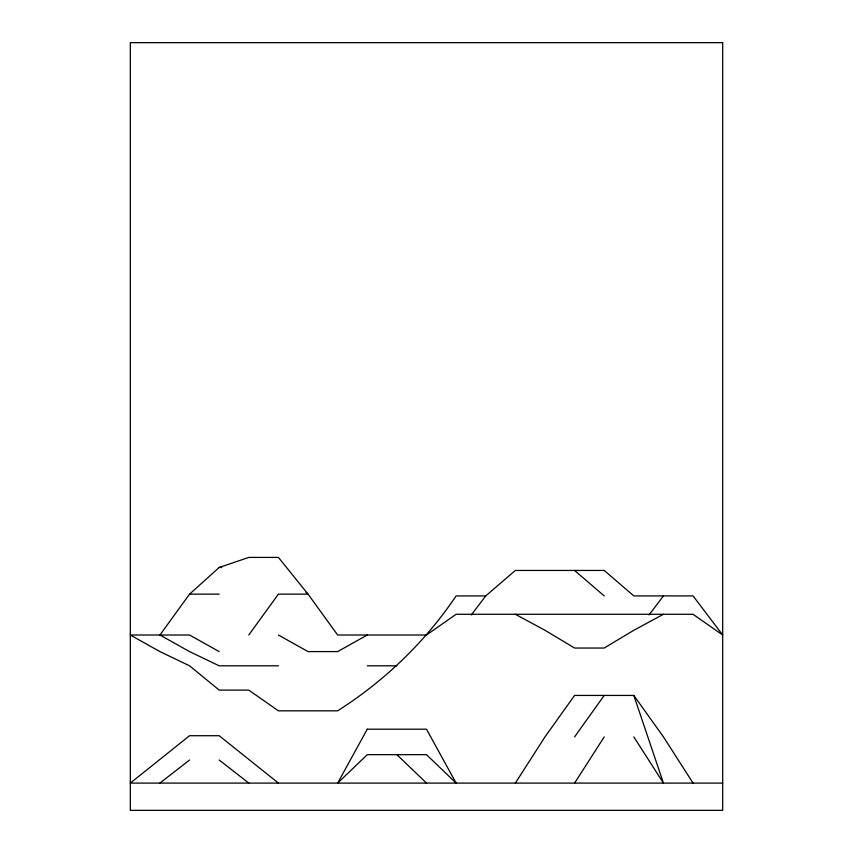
<?xml version="1.0" encoding="UTF-8"?>
<svg xmlns="http://www.w3.org/2000/svg" width="853" height="853" viewBox="0 0 853 853"><rect width="100%" height="100%" fill="white"/><g stroke="black" fill="none" stroke-linecap="round" stroke-linejoin="round"><path stroke-width="1.28" d="M515.351 783.097L544.971 736.896L574.591 695.43L633.822 695.43L663.442 736.896L693.062 783.097M574.591 783.097L604.212 736.896M574.591 736.896L604.212 695.43M471.325 614.938L485.741 595.916L515.351 570.444L604.212 570.444L633.822 595.916L693.062 595.916L722.683 635.016L693.062 614.277L456.12 614.277L426.5 635.016L337.649 635.016L308.029 594.136L278.409 557.414L248.788 557.414L219.178 567.48L189.558 594.136L159.938 635.016L189.558 651.596L219.178 665.809L278.409 665.809M248.788 635.016L278.409 594.136L308.029 594.136L306.056 592.366M649.037 614.938L663.442 595.916M219.178 651.596L189.558 635.016L130.317 635.016L159.938 651.596L189.558 665.809L219.178 690.098L248.788 690.098L278.409 710.837L337.649 710.837C384.5 680.993 425.082 642.042 456.12 595.916L485.741 595.916M159.938 783.097L189.558 760.002M367.259 635.016L337.649 651.596L308.029 651.596L278.409 635.016M663.442 614.277L633.822 630.271L604.212 648.045L574.591 648.045L544.971 630.271L515.351 614.277M219.178 567.48L221.748 567.48M189.558 594.136L219.178 594.136M367.259 665.809L396.88 665.809M722.683 783.097L130.317 783.097L189.558 735.712L219.178 735.712L278.409 783.097M219.178 760.002L248.788 783.097M574.591 570.444L604.212 595.916M396.88 754.67L426.5 783.097M633.822 736.896L663.442 783.097L633.822 695.43M367.259 729.198L337.649 783.097L367.259 754.67L426.5 754.67L456.12 783.097L426.5 729.198L367.259 729.198M722.683 42.65L130.317 42.65L130.317 810.35L722.683 810.35L722.683 42.65"/></g></svg>
